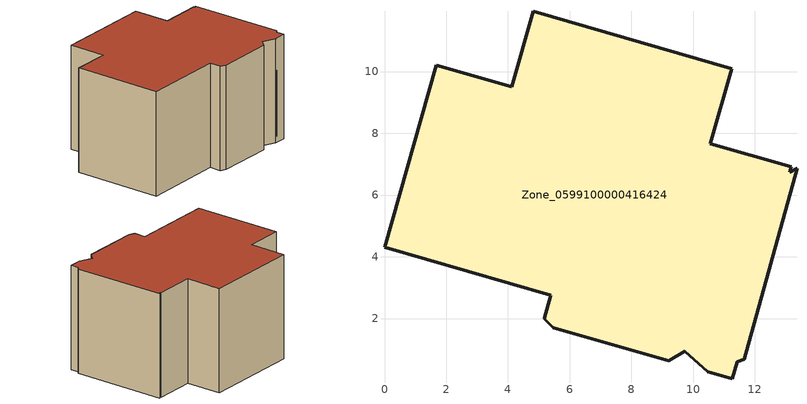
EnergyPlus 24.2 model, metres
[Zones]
Zone_0599100000416424
 floor ground (C_G): 10.55,7.67 13.18,6.92 13.13,6.73 13.36,6.87 11.65,0.69 11.42,0.6 11.27,0.05 10.46,0.28 9.72,0.93 9.21,0.64 5.47,1.7 5.17,2 5.39,2.75 0,4.31 1.68,10.2 4.12,9.51 4.82,11.95 11.24,10.09 z0
 wall outside (C_F): 11.24,10.09 4.82,11.95 4.12,9.51 1.68,10.2 0,4.31 5.39,2.75 5.17,2 5.47,1.7 9.21,0.64 9.72,0.93 10.46,0.28 11.27,0.05 11.42,0.6 11.65,0.69 13.36,6.87 13.13,6.73 13.18,6.92 10.55,7.67 11.24,10.09 z0:7.19
 roof outside (C_R): 13.18,6.92 10.55,7.67 11.24,10.09 4.82,11.95 4.12,9.51 1.68,10.2 0,4.31 5.39,2.75 5.17,2 5.47,1.7 9.21,0.64 9.72,0.93 10.46,0.28 11.27,0.05 11.42,0.6 11.65,0.69 13.36,6.87 13.13,6.73 z7.19
[BUILDING]
Pand.0599100000416424: North Axis=0; Terrain=City; Loads Convergence Tolerance Value=0.04; Temperature Convergence Tolerance Value=0.4; Solar Distribution=FullExterior; Maximum Number of Warmup Days=25; Minimum Number of Warmup Days=1
[Site:Location]
Rotterdam.The.Hague.AP_ZH_NLD Design_Conditions: Latitude=51.96; Longitude=4.45; Time Zone=1; Elevation=-4.5
[SITE:GROUNDTEMPERATURE:BUILDINGSURFACE]
18, 18, 18, 18, 18, 18, 18, 18, 18, 18, 18, 18
[MATERIAL] Thermal Absorptance=0.9; Solar Absorptance=0.7; Visible Absorptance=0.7
Name | Roughness | Thickness | Conductivity | Density | Specific Heat
G.D.2006-2014 | MediumSmooth | 0.15 | 0.06 | 540 | 1210
F.D.2006-2014 | Rough | 0.3 | 0.12 | 1920 | 840
R.D.2006-2014 | MediumRough | 0.2 | 0.08 | 1500 | 1000
[CONSTRUCTION]
C_G: G.D.2006-2014
C_F: F.D.2006-2014
C_R: R.D.2006-2014
[ZONE]
Zone_0599100000416424: Type=1; Multiplier=1; Ceiling Height=Autocalculate; Volume=Autocalculate; Floor Area=autocalculate; Part of Total Floor Area=Yes
[ZONEINFILTRATION:DESIGNFLOWRATE]
Infil_Zone_0599100000416424: Zone or ZoneList or Space or SpaceList=Zone_0599100000416424; Schedule=AlwaysOn; Design Flow Rate Calculation Method=Flow/Area; Flow Rate per Floor Area=0.0021; Constant Term Coefficient=1; Temperature Term Coefficient=0; Velocity Term Coefficient=0; Velocity Squared Term Coefficient=0
[HVACTEMPLATE:ZONE:IDEALLOADSAIRSYSTEM]
Zone_0599100000416424: Maximum Heating Supply Air Temperature=50; Minimum Cooling Supply Air Temperature=13; Maximum Heating Supply Air Humidity Ratio=0.0156; Minimum Cooling Supply Air Humidity Ratio=0.0077; Heating Limit=NoLimit; Cooling Limit=NoLimit; Dehumidification Control Type=ConstantSensibleHeatRatio; Cooling Sensible Heat Ratio=0.7; Dehumidification Setpoint=60; Humidification Control Type=None; Humidification Setpoint=30; Outdoor Air Method=None; Outdoor Air Flow Rate per Person=0.00944; Outdoor Air Flow Rate per Zone Floor Area=0; Outdoor Air Flow Rate per Zone=0; Demand Controlled Ventilation Type=None; Outdoor Air Economizer Type=NoEconomizer; Heat Recovery Type=None; Sensible Heat Recovery Effectiveness=0.7; Latent Heat Recovery Effectiveness=0.65
[ZONECONTROL:THERMOSTAT]
ThermostatControl_Zone_0599100000416424: Zone or ZoneList=Zone_0599100000416424; Control Type Schedule=DualSetpointControlType; Control 1=Thermostat_Zone_0599100000416424; Temperature Difference Between Cutout And Setpoint=0
[THERMOSTATSETPOINT:DUALSETPOINT]
Thermostat_Zone_0599100000416424: Heating Setpoint Temperature Schedule=HeatingSetpoint_Zone_0599100000416424; Cooling Setpoint Temperature Schedule=CoolingSetpoint_Zone_0599100000416424
[SCHEDULE:COMPACT]
HeatingSetpoint_Zone_0599100000416424: Through: 12/31, For: AllDays, Until: 24:00, 21
CoolingSetpoint_Zone_0599100000416424: Through: 12/31, For: AllDays, Until: 24:00, 24
DualSetpointControlType: Through: 12/31, For: AllDays, Until: 24:00, 4
AlwaysOn: Through: 12/31, For: AllDays, Until: 24:00, 1
